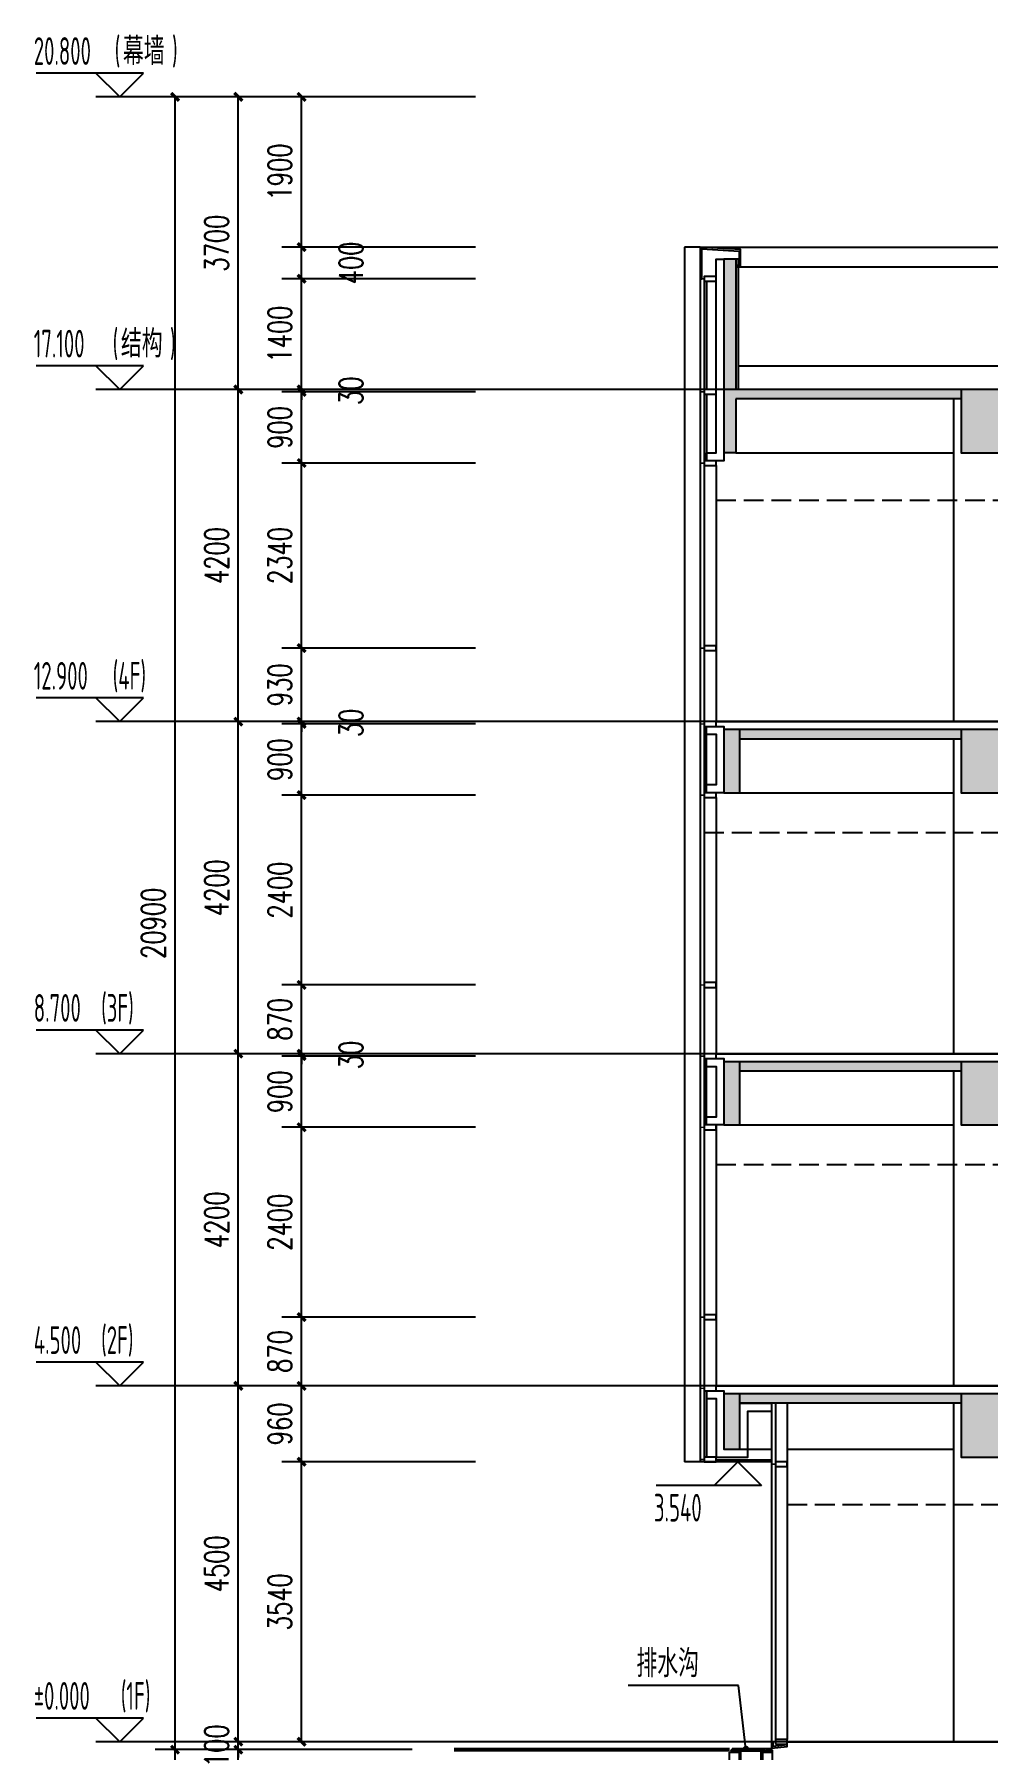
# Model space of a CAD drawing. Extents: x 1106790 to 1313746, y -134124 to 12249.
# Drawn here: x 1236527 to 1248582, y -51988 to -30297 of the extents above; entities that cross this region are included whole.
import ezdxf

# ---------------------------------------------------------------- set-up
doc = ezdxf.new("R2010")
doc.units = 0
doc.header["$LTSCALE"] = 1000
doc.header["$MEASUREMENT"] = 0
doc.linetypes.add('DASH', pattern=[0.35, 0.25, -0.1])
for name, color, linetype in [('01-标注_尺寸', 124, 'Continuous'), ('01-标注_标高', 200, 'Continuous'), ('01-标注_符号', 200, 'Continuous'), ('01-标注_轴线坐标', 132, 'Continuous'), ('02-TEXT_标注', 130, 'Continuous'), ('05-填充_天正', 26, 'Continuous'), ('A-C_窗', 140, 'Continuous'), ('A-D_龙骨', 131, 'Continuous'), ('A-O_屋面', 201, 'Continuous'), ('A-SUR_保温', 222, 'Continuous'), ('A-SUR_吊顶', 40, 'Continuous'), ('A-SUR_看线', 231, 'Continuous'), ('A-SUR_面层', 191, 'Continuous'), ('A-TECH_结构', 21, 'Continuous'), ('A-金属背板', 30, 'Continuous'), ('A_STR-砌块墙', 121, 'Continuous'), ('A_STR-砼墙', 51, 'Continuous'), ('A_STR-砼柱', 51, 'Continuous'), ('D_铝板', 181, 'Continuous'), ('PUB_HATCH', 8, 'Continuous'), ('构造物', 145, 'Continuous')]:
    doc.layers.add(name, color=color, linetype=linetype)
doc.layers.add('04-不打印_辅助线', color=165, linetype='Continuous', plot=False)
doc.styles.add('_TCH_DIM', font='ROS1', dxfattribs={"width": 0.8, "bigfont": 'JD'})
doc.styles.add('_TCH_DIM_T3', font='SIMPLEX', dxfattribs={"width": 0.705882, "bigfont": 'GBCBIG'})
doc.dimstyles.new('_TCH_ARCH&&100', dxfattribs={"dimtxt": 297.5, "dimasz": 100, "dimexe": 250, "dimexo": 300, "dimgap": 126.25, "dimtad": 1, "dimdec": 0, "dimzin": 0, "dimdsep": 46, "dimtxsty": '_TCH_DIM_T3', "dimblk": 'ARCHTICK', "dimcen": 0.09, "dimclrt": 7, "dimazin": 2, "dimtfac": 1, "dimtdec": 0, "dimtix": 1, "dimtmove": 2, "dimatfit": 3, "dimfxl": 0, "dimtolj": 1, "dimtzin": 0, "dimarcsym": 0})
pattern_1 = [(45, (4697.017, 670), (-17.96051, 17.96051), []), (45, (4714.977, 670), (-17.96051, 17.96051), [12.7, -6.35])]

# ---------------------------------------------------------------- blocks, each defined once
blk = doc.blocks.new('kyuhtr')
at = {"const_width": 20}
blk.add_lwpolyline([(50, 0), (0, 0)], dxfattribs=at)
blk.add_lwpolyline([(50, -30), (200, -30), (200, 30), (50, 30)], close=True)
blk = doc.blocks.new('dartt')
at = {"transparency": 33554641}
h = blk.add_hatch(dxfattribs=at)
h.set_pattern_fill('ANSI32', color=26)
h.set_pattern_definition([(45, (1294.211, 122.3605), (-3.367596, 3.367596), []), (45, (1296.4563, 122.3605), (-3.367596, 3.367596), [])])
edge = h.paths.add_edge_path()
edge.add_arc((0, 21), 4, 0, 90)
edge.add_line((0, 25), (0, 0))
edge.add_line((0, 0), (25, 0))
edge.add_arc((21, 0), 4, 0, 90)
edge.add_line((21, 4), (4, 4))
edge.add_line((4, 4), (4, 21))
blk.add_lwpolyline([(0, 25), (0, 0), (25, 0)])
blk.add_lwpolyline([(0, 25), (0, 25, -0.414214), (4, 21), (4, 4), (21, 4, -0.414214), (25, 0), (25, 0)], format="xyb")
blk = doc.blocks.new('$LinePat$素土夯实')
at = {"color": 0}
for p, q in [((0, -210), (210, 0)), ((120, -300), (420, 0)), ((420, 0), (608, -188)), ((495, -300), (795, 0)), ((615, 0), (705, -90)), ((210, -210), (300, -300)), ((315, -105), (502, -293)), ((705, -300), (795, -210))]:
    blk.add_line(p, q, dxfattribs=at)
blk = doc.blocks.new('drsrtg')
at = {"layer": '05-填充_天正'}
h = blk.add_hatch(dxfattribs=at)
h.set_pattern_fill('ANSI33', color=256, scale=8)
h.set_pattern_definition([(45, (4711.517, 670), (-17.96051, 17.96051), []), (45, (4729.477, 670), (-17.96051, 17.96051), [12.7, -6.35])])
h.paths.add_polyline_path([(-608, 580), (-608, 550), (-513, 550), (-513, 580)])
h = blk.add_hatch(dxfattribs=at)
h.set_pattern_fill('ANSI33', color=256, scale=8)
h.set_pattern_definition(pattern_1)
h.paths.add_polyline_path([(-448, 550), (-448, 580), (-498, 580), (-498, 550)])
h = blk.add_hatch(dxfattribs=at)
h.set_pattern_fill('ANSI33', color=256, scale=8)
h.set_pattern_definition(pattern_1)
h.paths.add_polyline_path([(-383, 550), (-383, 580), (-433, 580), (-433, 550)])
h = blk.add_hatch(dxfattribs=at)
h.set_pattern_fill('ANSI33', color=256, scale=8)
h.set_pattern_definition(pattern_1)
h.paths.add_polyline_path([(-318, 550), (-318, 580), (-368, 580), (-368, 550)])
h = blk.add_hatch(dxfattribs=at)
h.set_pattern_fill('ANSI33', color=256, scale=8)
h.set_pattern_definition(pattern_1)
h.paths.add_polyline_path([(-253, 550), (-253, 580), (-303, 580), (-303, 550)])
h = blk.add_hatch(dxfattribs=at)
h.set_pattern_fill('ANSI33', color=256, scale=8)
h.set_pattern_definition([(45, (4721.517, 670), (-17.96051, 17.96051), []), (45, (4739.477, 670), (-17.96051, 17.96051), [12.7, -6.35])])
h.paths.add_polyline_path([(-108, 550), (-108, 580), (-238, 580), (-238, 550)])
at = {"layer": '01-标注_符号'}
for p, q in [((-527, 1382), (-1923, 1382)), ((-433, 580), (-527, 1382))]:
    blk.add_line(p, q, dxfattribs=at)
at = {"layer": '01-标注_符号', "const_width": 40}
blk.add_lwpolyline([(-431, 560, 1), (-435, 600, 1)], format="xyb", close=True, dxfattribs=at)
at = {"layer": '05-填充_天正'}
blk.add_lwpolyline([(-500, 550), (-500, 240), (-240, 240), (-240, 550)], dxfattribs=at)
at = {"layer": 'A-SUR_面层'}
for p, q in [((-108, 580), (-608, 580)), ((-608, 550), (-608, 580)), ((-108, 550), (-608, 550)), ((-513, 550), (-513, 580)), ((-498, 550), (-498, 580)), ((-448, 550), (-448, 580)), ((-433, 550), (-433, 580)), ((-383, 550), (-383, 580)), ((-368, 550), (-368, 580)), ((-318, 550), (-318, 580)), ((-303, 550), (-303, 580)), ((-253, 550), (-253, 580)), ((-238, 550), (-238, 580)), ((-108, 550), (-108, 580))]:
    blk.add_line(p, q, dxfattribs=at)
at = {"layer": 'A_STR-砌块墙'}
for points in [[(-640, 540), (-520, 540), (-520, 120), (-220, 120), (-220, 540), (-100, 540), (-100, 0), (-640, 0), (-640, 540)], [(-100, 0), (-740, 0), (-740, -100), (0, -100), (0, 0), (-520, 0)]]:
    blk.add_lwpolyline(points, dxfattribs=at)
at = {"layer": 'A-SUR_看线', "xscale": -0.1861635220123852, "yscale": 0.1666666666666667, "zscale": 0.1666666666666667}
for p in [(-592, -100), (-444, -100), (-296, -100), (-148, -100), (0, -100)]:
    blk.add_blockref('$LinePat$素土夯实', p, dxfattribs=at)
at = {"layer": '构造物', "linetype": 'DASH', "ltscale": 0.2}
blk.add_blockref('dartt', (-620, 540), dxfattribs=at)
at = {"layer": '构造物', "linetype": 'DASH', "ltscale": 0.2, "xscale": -1}
blk.add_blockref('dartt', (-100, 540), dxfattribs=at)
at = {"layer": '02-TEXT_标注', "style": '_TCH_DIM', "width": 0.8}
blk.add_text('排水沟', height=347.3, dxfattribs=at).set_placement((-1818, 1487))
blk = doc.blocks.new('_ArchTick')
at = {"color": 0, "linetype": 'ByBlock', "const_width": 0.4}
blk.add_lwpolyline([(-0.5, -0.5), (0.5, 0.5)], dxfattribs=at)
blk = doc.blocks.new('*D229')
at = {"layer": '01-标注_轴线坐标', "color": 0, "lineweight": -2, "transparency": 16777216}
for p, q in [((1241307, -51988), (1238057, -51988)), ((1238307, -58138), (1238307, -51988)), ((1241307, -58138), (1238057, -58138))]:
    blk.add_line(p, q, dxfattribs=at)
at = {"layer": 'Defpoints', "color": 0, "transparency": 16777216}
for p in [(1238307, -51988), (1241607, -51988), (1241607, -58138)]:
    blk.add_point(p, dxfattribs=at)
at = {"layer": '01-标注_轴线坐标', "color": 0, "lineweight": -2, "transparency": 16777216, "xscale": 100, "yscale": 100, "zscale": 100}
for p, rotation in [((1238307, -51988), 90), ((1238307, -58138), 270)]:
    blk.add_blockref('_ArchTick', p, dxfattribs=dict(at, rotation=rotation))
at = {"layer": '01-标注_轴线坐标', "color": 7, "transparency": 16777216, "insert": (1238032, -55063), "char_height": 297.5, "attachment_point": 5, "rotation": 90, "style": '_TCH_DIM_T3'}
blk.add_mtext('\\A1;6150', dxfattribs=at)
blk = doc.blocks.new('*D230')
at = {"layer": '01-标注_轴线坐标', "color": 0, "lineweight": -2, "transparency": 16777216}
for p, q in [((1241307, -31088), (1238057, -31088)), ((1238307, -51988), (1238307, -31088)), ((1241307, -51988), (1238057, -51988))]:
    blk.add_line(p, q, dxfattribs=at)
at = {"layer": 'Defpoints', "color": 0, "transparency": 16777216}
for p in [(1238307, -31088), (1241607, -31088), (1241607, -51988)]:
    blk.add_point(p, dxfattribs=at)
at = {"layer": '01-标注_轴线坐标', "color": 0, "lineweight": -2, "transparency": 16777216, "xscale": 100, "yscale": 100, "zscale": 100}
for p, rotation in [((1238307, -31088), 90), ((1238307, -51988), 270)]:
    blk.add_blockref('_ArchTick', p, dxfattribs=dict(at, rotation=rotation))
at = {"layer": '01-标注_轴线坐标', "color": 7, "transparency": 16777216, "insert": (1238032, -41538), "char_height": 297.5, "attachment_point": 5, "rotation": 90, "style": '_TCH_DIM_T3'}
blk.add_mtext('\\A1;20900', dxfattribs=at)
blk = doc.blocks.new('*D232')
at = {"layer": '01-标注_轴线坐标', "color": 0, "lineweight": -2, "transparency": 16777216}
for p, q in [((1241307, -51988), (1238857, -51988)), ((1239107, -53738), (1239107, -51988)), ((1241307, -53738), (1238857, -53738))]:
    blk.add_line(p, q, dxfattribs=at)
at = {"layer": 'Defpoints', "color": 0, "transparency": 16777216}
for p in [(1239107, -51988), (1241607, -51988), (1241607, -53738)]:
    blk.add_point(p, dxfattribs=at)
at = {"layer": '01-标注_轴线坐标', "color": 0, "lineweight": -2, "transparency": 16777216, "xscale": 100, "yscale": 100, "zscale": 100}
for p, rotation in [((1239107, -51988), 90), ((1239107, -53738), 270)]:
    blk.add_blockref('_ArchTick', p, dxfattribs=dict(at, rotation=rotation))
at = {"layer": '01-标注_轴线坐标', "color": 7, "transparency": 16777216, "insert": (1238832, -53223), "char_height": 297.5, "attachment_point": 5, "rotation": 90, "style": '_TCH_DIM_T3'}
blk.add_mtext('\\A1;1750', dxfattribs=at)
blk = doc.blocks.new('*D233')
at = {"layer": '01-标注_轴线坐标', "color": 0, "lineweight": -2, "transparency": 16777216}
for p, q in [((1239107, -51888), (1239107, -51788)), ((1241307, -51888), (1238857, -51888)), ((1241307, -51988), (1238857, -51988)), ((1239107, -51988), (1239107, -51888)), ((1239107, -51988), (1239107, -52088))]:
    blk.add_line(p, q, dxfattribs=at)
at = {"layer": 'Defpoints', "color": 0, "transparency": 16777216}
for p in [(1239107, -51888), (1241607, -51888), (1241607, -51988)]:
    blk.add_point(p, dxfattribs=at)
at = {"layer": '01-标注_轴线坐标', "color": 0, "lineweight": -2, "transparency": 16777216, "xscale": 100, "yscale": 100, "zscale": 100}
for p, rotation in [((1239107, -51888), 270), ((1239107, -51988), 90)]:
    blk.add_blockref('_ArchTick', p, dxfattribs=dict(at, rotation=rotation))
at = {"layer": '01-标注_轴线坐标', "color": 7, "transparency": 16777216, "insert": (1238832, -51938), "char_height": 297.5, "attachment_point": 5, "rotation": 90, "style": '_TCH_DIM_T3'}
blk.add_mtext('\\A1;100', dxfattribs=at)
blk = doc.blocks.new('*D234')
at = {"layer": '01-标注_轴线坐标', "color": 0, "lineweight": -2, "transparency": 16777216}
for p, q in [((1241307, -47388), (1238857, -47388)), ((1239107, -51888), (1239107, -47388)), ((1241307, -51888), (1238857, -51888))]:
    blk.add_line(p, q, dxfattribs=at)
at = {"layer": 'Defpoints', "color": 0, "transparency": 16777216}
for p in [(1239107, -47388), (1241607, -47388), (1241607, -51888)]:
    blk.add_point(p, dxfattribs=at)
at = {"layer": '01-标注_轴线坐标', "color": 0, "lineweight": -2, "transparency": 16777216, "xscale": 100, "yscale": 100, "zscale": 100}
for p, rotation in [((1239107, -47388), 90), ((1239107, -51888), 270)]:
    blk.add_blockref('_ArchTick', p, dxfattribs=dict(at, rotation=rotation))
at = {"layer": '01-标注_轴线坐标', "color": 7, "transparency": 16777216, "insert": (1238832, -49638), "char_height": 297.5, "attachment_point": 5, "rotation": 90, "style": '_TCH_DIM_T3'}
blk.add_mtext('\\A1;4500', dxfattribs=at)
blk = doc.blocks.new('*D235')
at = {"layer": '01-标注_轴线坐标', "color": 0, "lineweight": -2, "transparency": 16777216}
for p, q in [((1241307, -43188), (1238857, -43188)), ((1239107, -47388), (1239107, -43188)), ((1241307, -47388), (1238857, -47388))]:
    blk.add_line(p, q, dxfattribs=at)
at = {"layer": 'Defpoints', "color": 0, "transparency": 16777216}
for p in [(1239107, -43188), (1241607, -43188), (1241607, -47388)]:
    blk.add_point(p, dxfattribs=at)
at = {"layer": '01-标注_轴线坐标', "color": 0, "lineweight": -2, "transparency": 16777216, "xscale": 100, "yscale": 100, "zscale": 100}
for p, rotation in [((1239107, -43188), 90), ((1239107, -47388), 270)]:
    blk.add_blockref('_ArchTick', p, dxfattribs=dict(at, rotation=rotation))
at = {"layer": '01-标注_轴线坐标', "color": 7, "transparency": 16777216, "insert": (1238832, -45288), "char_height": 297.5, "attachment_point": 5, "rotation": 90, "style": '_TCH_DIM_T3'}
blk.add_mtext('\\A1;4200', dxfattribs=at)
blk = doc.blocks.new('*D236')
at = {"layer": '01-标注_轴线坐标', "color": 0, "lineweight": -2, "transparency": 16777216}
for p, q in [((1241307, -38988), (1238857, -38988)), ((1239107, -43188), (1239107, -38988)), ((1241307, -43188), (1238857, -43188))]:
    blk.add_line(p, q, dxfattribs=at)
at = {"layer": 'Defpoints', "color": 0, "transparency": 16777216}
for p in [(1239107, -38988), (1241607, -38988), (1241607, -43188)]:
    blk.add_point(p, dxfattribs=at)
at = {"layer": '01-标注_轴线坐标', "color": 0, "lineweight": -2, "transparency": 16777216, "xscale": 100, "yscale": 100, "zscale": 100}
for p, rotation in [((1239107, -38988), 90), ((1239107, -43188), 270)]:
    blk.add_blockref('_ArchTick', p, dxfattribs=dict(at, rotation=rotation))
at = {"layer": '01-标注_轴线坐标', "color": 7, "transparency": 16777216, "insert": (1238832, -41088), "char_height": 297.5, "attachment_point": 5, "rotation": 90, "style": '_TCH_DIM_T3'}
blk.add_mtext('\\A1;4200', dxfattribs=at)
blk = doc.blocks.new('*D237')
at = {"layer": '01-标注_轴线坐标', "color": 0, "lineweight": -2, "transparency": 16777216}
for p, q in [((1241307, -34788), (1238857, -34788)), ((1239107, -38988), (1239107, -34788)), ((1241307, -38988), (1238857, -38988))]:
    blk.add_line(p, q, dxfattribs=at)
at = {"layer": 'Defpoints', "color": 0, "transparency": 16777216}
for p in [(1239107, -34788), (1241607, -34788), (1241607, -38988)]:
    blk.add_point(p, dxfattribs=at)
at = {"layer": '01-标注_轴线坐标', "color": 0, "lineweight": -2, "transparency": 16777216, "xscale": 100, "yscale": 100, "zscale": 100}
for p, rotation in [((1239107, -34788), 90), ((1239107, -38988), 270)]:
    blk.add_blockref('_ArchTick', p, dxfattribs=dict(at, rotation=rotation))
at = {"layer": '01-标注_轴线坐标', "color": 7, "transparency": 16777216, "insert": (1238832, -36888), "char_height": 297.5, "attachment_point": 5, "rotation": 90, "style": '_TCH_DIM_T3'}
blk.add_mtext('\\A1;4200', dxfattribs=at)
blk = doc.blocks.new('*D238')
at = {"layer": '01-标注_轴线坐标', "color": 0, "lineweight": -2, "transparency": 16777216}
for p, q in [((1241307, -31088), (1238857, -31088)), ((1239107, -34788), (1239107, -31088)), ((1241307, -34788), (1238857, -34788))]:
    blk.add_line(p, q, dxfattribs=at)
at = {"layer": 'Defpoints', "color": 0, "transparency": 16777216}
for p in [(1239107, -31088), (1241607, -31088), (1241607, -34788)]:
    blk.add_point(p, dxfattribs=at)
at = {"layer": '01-标注_轴线坐标', "color": 0, "lineweight": -2, "transparency": 16777216, "xscale": 100, "yscale": 100, "zscale": 100}
for p, rotation in [((1239107, -31088), 90), ((1239107, -34788), 270)]:
    blk.add_blockref('_ArchTick', p, dxfattribs=dict(at, rotation=rotation))
at = {"layer": '01-标注_轴线坐标', "color": 7, "transparency": 16777216, "insert": (1238832, -32938), "char_height": 297.5, "attachment_point": 5, "rotation": 90, "style": '_TCH_DIM_T3'}
blk.add_mtext('\\A1;3700', dxfattribs=at)
blk = doc.blocks.new('*D272')
at = {"layer": '01-标注_尺寸', "color": 0, "lineweight": -2, "transparency": 16777216}
for p, q in [((1242107, -48348), (1239657, -48348)), ((1239907, -51888), (1239907, -48348)), ((1242107, -51888), (1239657, -51888))]:
    blk.add_line(p, q, dxfattribs=at)
at = {"layer": 'Defpoints', "color": 0, "transparency": 16777216}
for p in [(1239907, -48348), (1242407, -48348), (1242407, -51888)]:
    blk.add_point(p, dxfattribs=at)
at = {"layer": '01-标注_尺寸', "color": 0, "lineweight": -2, "transparency": 16777216, "xscale": 100, "yscale": 100, "zscale": 100}
for p, rotation in [((1239907, -48348), 90), ((1239907, -51888), 270)]:
    blk.add_blockref('_ArchTick', p, dxfattribs=dict(at, rotation=rotation))
at = {"layer": '01-标注_尺寸', "color": 7, "transparency": 16777216, "insert": (1239632, -50118), "char_height": 297.5, "attachment_point": 5, "rotation": 90, "style": '_TCH_DIM_T3'}
blk.add_mtext('\\A1;3540', dxfattribs=at)
blk = doc.blocks.new('*D273')
at = {"layer": '01-标注_尺寸', "color": 0, "lineweight": -2, "transparency": 16777216}
for p, q in [((1242107, -47388), (1239657, -47388)), ((1239907, -48348), (1239907, -47388)), ((1242107, -48348), (1239657, -48348))]:
    blk.add_line(p, q, dxfattribs=at)
at = {"layer": 'Defpoints', "color": 0, "transparency": 16777216}
for p in [(1239907, -47388), (1242407, -47388), (1242407, -48348)]:
    blk.add_point(p, dxfattribs=at)
at = {"layer": '01-标注_尺寸', "color": 0, "lineweight": -2, "transparency": 16777216, "xscale": 100, "yscale": 100, "zscale": 100}
for p, rotation in [((1239907, -47388), 90), ((1239907, -48348), 270)]:
    blk.add_blockref('_ArchTick', p, dxfattribs=dict(at, rotation=rotation))
at = {"layer": '01-标注_尺寸', "color": 7, "transparency": 16777216, "insert": (1239632, -47868), "char_height": 297.5, "attachment_point": 5, "rotation": 90, "style": '_TCH_DIM_T3'}
blk.add_mtext('\\A1;960', dxfattribs=at)
blk = doc.blocks.new('*D274')
at = {"layer": '01-标注_尺寸', "color": 0, "lineweight": -2, "transparency": 16777216}
for p, q in [((1242107, -46518), (1239657, -46518)), ((1239907, -47388), (1239907, -46518)), ((1242107, -47388), (1239657, -47388))]:
    blk.add_line(p, q, dxfattribs=at)
at = {"layer": 'Defpoints', "color": 0, "transparency": 16777216}
for p in [(1239907, -46518), (1242407, -46518), (1242407, -47388)]:
    blk.add_point(p, dxfattribs=at)
at = {"layer": '01-标注_尺寸', "color": 0, "lineweight": -2, "transparency": 16777216, "xscale": 100, "yscale": 100, "zscale": 100}
for p, rotation in [((1239907, -46518), 90), ((1239907, -47388), 270)]:
    blk.add_blockref('_ArchTick', p, dxfattribs=dict(at, rotation=rotation))
at = {"layer": '01-标注_尺寸', "color": 7, "transparency": 16777216, "insert": (1239632, -46953), "char_height": 297.5, "attachment_point": 5, "rotation": 90, "style": '_TCH_DIM_T3'}
blk.add_mtext('\\A1;870', dxfattribs=at)
blk = doc.blocks.new('*D275')
at = {"layer": '01-标注_尺寸', "color": 0, "lineweight": -2, "transparency": 16777216}
for p, q in [((1242107, -44118), (1239657, -44118)), ((1239907, -46518), (1239907, -44118)), ((1242107, -46518), (1239657, -46518))]:
    blk.add_line(p, q, dxfattribs=at)
at = {"layer": 'Defpoints', "color": 0, "transparency": 16777216}
for p in [(1239907, -44118), (1242407, -44118), (1242407, -46518)]:
    blk.add_point(p, dxfattribs=at)
at = {"layer": '01-标注_尺寸', "color": 0, "lineweight": -2, "transparency": 16777216, "xscale": 100, "yscale": 100, "zscale": 100}
for p, rotation in [((1239907, -44118), 90), ((1239907, -46518), 270)]:
    blk.add_blockref('_ArchTick', p, dxfattribs=dict(at, rotation=rotation))
at = {"layer": '01-标注_尺寸', "color": 7, "transparency": 16777216, "insert": (1239632, -45318), "char_height": 297.5, "attachment_point": 5, "rotation": 90, "style": '_TCH_DIM_T3'}
blk.add_mtext('\\A1;2400', dxfattribs=at)
blk = doc.blocks.new('*D276')
at = {"layer": '01-标注_尺寸', "color": 0, "lineweight": -2, "transparency": 16777216}
for p, q in [((1242107, -43218), (1239657, -43218)), ((1239907, -44118), (1239907, -43218)), ((1242107, -44118), (1239657, -44118))]:
    blk.add_line(p, q, dxfattribs=at)
at = {"layer": 'Defpoints', "color": 0, "transparency": 16777216}
for p in [(1239907, -43218), (1242407, -43218), (1242407, -44118)]:
    blk.add_point(p, dxfattribs=at)
at = {"layer": '01-标注_尺寸', "color": 0, "lineweight": -2, "transparency": 16777216, "xscale": 100, "yscale": 100, "zscale": 100}
for p, rotation in [((1239907, -43218), 90), ((1239907, -44118), 270)]:
    blk.add_blockref('_ArchTick', p, dxfattribs=dict(at, rotation=rotation))
at = {"layer": '01-标注_尺寸', "color": 7, "transparency": 16777216, "insert": (1239632, -43668), "char_height": 297.5, "attachment_point": 5, "rotation": 90, "style": '_TCH_DIM_T3'}
blk.add_mtext('\\A1;900', dxfattribs=at)
blk = doc.blocks.new('*D277')
at = {"layer": '01-标注_尺寸', "color": 0, "lineweight": -2, "transparency": 16777216}
for p, q in [((1239907, -43188), (1239907, -43088)), ((1242107, -43188), (1239657, -43188)), ((1242107, -43218), (1239657, -43218)), ((1239907, -43218), (1239907, -43188)), ((1239907, -43218), (1239907, -43318))]:
    blk.add_line(p, q, dxfattribs=at)
at = {"layer": 'Defpoints', "color": 0, "transparency": 16777216}
for p in [(1239907, -43188), (1242407, -43188), (1242407, -43218)]:
    blk.add_point(p, dxfattribs=at)
at = {"layer": '01-标注_尺寸', "color": 0, "lineweight": -2, "transparency": 16777216, "xscale": 100, "yscale": 100, "zscale": 100}
for p, rotation in [((1239907, -43188), 270), ((1239907, -43218), 90)]:
    blk.add_blockref('_ArchTick', p, dxfattribs=dict(at, rotation=rotation))
at = {"layer": '01-标注_尺寸', "color": 7, "transparency": 16777216, "insert": (1240532, -43203), "char_height": 297.5, "attachment_point": 5, "rotation": 90, "style": '_TCH_DIM_T3'}
blk.add_mtext('\\A1;30', dxfattribs=at)
blk = doc.blocks.new('*D278')
at = {"layer": '01-标注_尺寸', "color": 0, "lineweight": -2, "transparency": 16777216}
for p, q in [((1242107, -42318), (1239657, -42318)), ((1239907, -43188), (1239907, -42318)), ((1242107, -43188), (1239657, -43188))]:
    blk.add_line(p, q, dxfattribs=at)
at = {"layer": 'Defpoints', "color": 0, "transparency": 16777216}
for p in [(1239907, -42318), (1242407, -42318), (1242407, -43188)]:
    blk.add_point(p, dxfattribs=at)
at = {"layer": '01-标注_尺寸', "color": 0, "lineweight": -2, "transparency": 16777216, "xscale": 100, "yscale": 100, "zscale": 100}
for p, rotation in [((1239907, -42318), 90), ((1239907, -43188), 270)]:
    blk.add_blockref('_ArchTick', p, dxfattribs=dict(at, rotation=rotation))
at = {"layer": '01-标注_尺寸', "color": 7, "transparency": 16777216, "insert": (1239632, -42753), "char_height": 297.5, "attachment_point": 5, "rotation": 90, "style": '_TCH_DIM_T3'}
blk.add_mtext('\\A1;870', dxfattribs=at)
blk = doc.blocks.new('*D279')
at = {"layer": '01-标注_尺寸', "color": 0, "lineweight": -2, "transparency": 16777216}
for p, q in [((1242107, -39918), (1239657, -39918)), ((1239907, -42318), (1239907, -39918)), ((1242107, -42318), (1239657, -42318))]:
    blk.add_line(p, q, dxfattribs=at)
at = {"layer": 'Defpoints', "color": 0, "transparency": 16777216}
for p in [(1239907, -39918), (1242407, -39918), (1242407, -42318)]:
    blk.add_point(p, dxfattribs=at)
at = {"layer": '01-标注_尺寸', "color": 0, "lineweight": -2, "transparency": 16777216, "xscale": 100, "yscale": 100, "zscale": 100}
for p, rotation in [((1239907, -39918), 90), ((1239907, -42318), 270)]:
    blk.add_blockref('_ArchTick', p, dxfattribs=dict(at, rotation=rotation))
at = {"layer": '01-标注_尺寸', "color": 7, "transparency": 16777216, "insert": (1239632, -41118), "char_height": 297.5, "attachment_point": 5, "rotation": 90, "style": '_TCH_DIM_T3'}
blk.add_mtext('\\A1;2400', dxfattribs=at)
blk = doc.blocks.new('*D280')
at = {"layer": '01-标注_尺寸', "color": 0, "lineweight": -2, "transparency": 16777216}
for p, q in [((1242107, -39018), (1239657, -39018)), ((1239907, -39918), (1239907, -39018)), ((1242107, -39918), (1239657, -39918))]:
    blk.add_line(p, q, dxfattribs=at)
at = {"layer": 'Defpoints', "color": 0, "transparency": 16777216}
for p in [(1239907, -39018), (1242407, -39018), (1242407, -39918)]:
    blk.add_point(p, dxfattribs=at)
at = {"layer": '01-标注_尺寸', "color": 0, "lineweight": -2, "transparency": 16777216, "xscale": 100, "yscale": 100, "zscale": 100}
for p, rotation in [((1239907, -39018), 90), ((1239907, -39918), 270)]:
    blk.add_blockref('_ArchTick', p, dxfattribs=dict(at, rotation=rotation))
at = {"layer": '01-标注_尺寸', "color": 7, "transparency": 16777216, "insert": (1239632, -39468), "char_height": 297.5, "attachment_point": 5, "rotation": 90, "style": '_TCH_DIM_T3'}
blk.add_mtext('\\A1;900', dxfattribs=at)
blk = doc.blocks.new('*D281')
at = {"layer": '01-标注_尺寸', "color": 0, "lineweight": -2, "transparency": 16777216}
for p, q in [((1242107, -38988), (1239657, -38988)), ((1242107, -39018), (1239657, -39018)), ((1239907, -38988), (1239907, -38888)), ((1239907, -39018), (1239907, -38988)), ((1239907, -39018), (1239907, -39118))]:
    blk.add_line(p, q, dxfattribs=at)
at = {"layer": 'Defpoints', "color": 0, "transparency": 16777216}
for p in [(1239907, -38988), (1242407, -38988), (1242407, -39018)]:
    blk.add_point(p, dxfattribs=at)
at = {"layer": '01-标注_尺寸', "color": 0, "lineweight": -2, "transparency": 16777216, "xscale": 100, "yscale": 100, "zscale": 100}
for p, rotation in [((1239907, -38988), 270), ((1239907, -39018), 90)]:
    blk.add_blockref('_ArchTick', p, dxfattribs=dict(at, rotation=rotation))
at = {"layer": '01-标注_尺寸', "color": 7, "transparency": 16777216, "insert": (1240532, -39003), "char_height": 297.5, "attachment_point": 5, "rotation": 90, "style": '_TCH_DIM_T3'}
blk.add_mtext('\\A1;30', dxfattribs=at)
blk = doc.blocks.new('*D282')
at = {"layer": '01-标注_尺寸', "color": 0, "lineweight": -2, "transparency": 16777216}
for p, q in [((1242107, -38058), (1239657, -38058)), ((1239907, -38988), (1239907, -38058)), ((1242107, -38988), (1239657, -38988))]:
    blk.add_line(p, q, dxfattribs=at)
at = {"layer": 'Defpoints', "color": 0, "transparency": 16777216}
for p in [(1239907, -38058), (1242407, -38058), (1242407, -38988)]:
    blk.add_point(p, dxfattribs=at)
at = {"layer": '01-标注_尺寸', "color": 0, "lineweight": -2, "transparency": 16777216, "xscale": 100, "yscale": 100, "zscale": 100}
for p, rotation in [((1239907, -38058), 90), ((1239907, -38988), 270)]:
    blk.add_blockref('_ArchTick', p, dxfattribs=dict(at, rotation=rotation))
at = {"layer": '01-标注_尺寸', "color": 7, "transparency": 16777216, "insert": (1239632, -38523), "char_height": 297.5, "attachment_point": 5, "rotation": 90, "style": '_TCH_DIM_T3'}
blk.add_mtext('\\A1;930', dxfattribs=at)
blk = doc.blocks.new('*D283')
at = {"layer": '01-标注_尺寸', "color": 0, "lineweight": -2, "transparency": 16777216}
for p, q in [((1242107, -35718), (1239657, -35718)), ((1239907, -38058), (1239907, -35718)), ((1242107, -38058), (1239657, -38058))]:
    blk.add_line(p, q, dxfattribs=at)
at = {"layer": 'Defpoints', "color": 0, "transparency": 16777216}
for p in [(1239907, -35718), (1242407, -35718), (1242407, -38058)]:
    blk.add_point(p, dxfattribs=at)
at = {"layer": '01-标注_尺寸', "color": 0, "lineweight": -2, "transparency": 16777216, "xscale": 100, "yscale": 100, "zscale": 100}
for p, rotation in [((1239907, -35718), 90), ((1239907, -38058), 270)]:
    blk.add_blockref('_ArchTick', p, dxfattribs=dict(at, rotation=rotation))
at = {"layer": '01-标注_尺寸', "color": 7, "transparency": 16777216, "insert": (1239632, -36888), "char_height": 297.5, "attachment_point": 5, "rotation": 90, "style": '_TCH_DIM_T3'}
blk.add_mtext('\\A1;2340', dxfattribs=at)
blk = doc.blocks.new('*D284')
at = {"layer": '01-标注_尺寸', "color": 0, "lineweight": -2, "transparency": 16777216}
for p, q in [((1242107, -34818), (1239657, -34818)), ((1239907, -35718), (1239907, -34818)), ((1242107, -35718), (1239657, -35718))]:
    blk.add_line(p, q, dxfattribs=at)
at = {"layer": 'Defpoints', "color": 0, "transparency": 16777216}
for p in [(1239907, -34818), (1242407, -34818), (1242407, -35718)]:
    blk.add_point(p, dxfattribs=at)
at = {"layer": '01-标注_尺寸', "color": 0, "lineweight": -2, "transparency": 16777216, "xscale": 100, "yscale": 100, "zscale": 100}
for p, rotation in [((1239907, -34818), 90), ((1239907, -35718), 270)]:
    blk.add_blockref('_ArchTick', p, dxfattribs=dict(at, rotation=rotation))
at = {"layer": '01-标注_尺寸', "color": 7, "transparency": 16777216, "insert": (1239632, -35268), "char_height": 297.5, "attachment_point": 5, "rotation": 90, "style": '_TCH_DIM_T3'}
blk.add_mtext('\\A1;900', dxfattribs=at)
blk = doc.blocks.new('*D285')
at = {"layer": '01-标注_尺寸', "color": 0, "lineweight": -2, "transparency": 16777216}
for p, q in [((1239907, -34788), (1239907, -34688)), ((1242107, -34788), (1239657, -34788)), ((1242107, -34818), (1239657, -34818)), ((1239907, -34818), (1239907, -34788)), ((1239907, -34818), (1239907, -34918))]:
    blk.add_line(p, q, dxfattribs=at)
at = {"layer": 'Defpoints', "color": 0, "transparency": 16777216}
for p in [(1239907, -34788), (1242407, -34788), (1242407, -34818)]:
    blk.add_point(p, dxfattribs=at)
at = {"layer": '01-标注_尺寸', "color": 0, "lineweight": -2, "transparency": 16777216, "xscale": 100, "yscale": 100, "zscale": 100}
for p, rotation in [((1239907, -34788), 270), ((1239907, -34818), 90)]:
    blk.add_blockref('_ArchTick', p, dxfattribs=dict(at, rotation=rotation))
at = {"layer": '01-标注_尺寸', "color": 7, "transparency": 16777216, "insert": (1240532, -34803), "char_height": 297.5, "attachment_point": 5, "rotation": 90, "style": '_TCH_DIM_T3'}
blk.add_mtext('\\A1;30', dxfattribs=at)
blk = doc.blocks.new('*D286')
at = {"layer": '01-标注_尺寸', "color": 0, "lineweight": -2, "transparency": 16777216}
for p, q in [((1242107, -33388), (1239657, -33388)), ((1239907, -34788), (1239907, -33388)), ((1242107, -34788), (1239657, -34788))]:
    blk.add_line(p, q, dxfattribs=at)
at = {"layer": 'Defpoints', "color": 0, "transparency": 16777216}
for p in [(1239907, -33388), (1242407, -33388), (1242407, -34788)]:
    blk.add_point(p, dxfattribs=at)
at = {"layer": '01-标注_尺寸', "color": 0, "lineweight": -2, "transparency": 16777216, "xscale": 100, "yscale": 100, "zscale": 100}
for p, rotation in [((1239907, -33388), 90), ((1239907, -34788), 270)]:
    blk.add_blockref('_ArchTick', p, dxfattribs=dict(at, rotation=rotation))
at = {"layer": '01-标注_尺寸', "color": 7, "transparency": 16777216, "insert": (1239632, -34088), "char_height": 297.5, "attachment_point": 5, "rotation": 90, "style": '_TCH_DIM_T3'}
blk.add_mtext('\\A1;1400', dxfattribs=at)
blk = doc.blocks.new('*D287')
at = {"layer": '01-标注_尺寸', "color": 0, "lineweight": -2, "transparency": 16777216}
for p, q in [((1242107, -32988), (1239657, -32988)), ((1239907, -33388), (1239907, -32988)), ((1242107, -33388), (1239657, -33388))]:
    blk.add_line(p, q, dxfattribs=at)
at = {"layer": 'Defpoints', "color": 0, "transparency": 16777216}
for p in [(1239907, -32988), (1242407, -32988), (1242407, -33388)]:
    blk.add_point(p, dxfattribs=at)
at = {"layer": '01-标注_尺寸', "color": 0, "lineweight": -2, "transparency": 16777216, "xscale": 100, "yscale": 100, "zscale": 100}
for p, rotation in [((1239907, -32988), 90), ((1239907, -33388), 270)]:
    blk.add_blockref('_ArchTick', p, dxfattribs=dict(at, rotation=rotation))
at = {"layer": '01-标注_尺寸', "color": 7, "transparency": 16777216, "insert": (1240532, -33188), "char_height": 297.5, "attachment_point": 5, "rotation": 90, "style": '_TCH_DIM_T3'}
blk.add_mtext('\\A1;400', dxfattribs=at)
blk = doc.blocks.new('*D288')
at = {"layer": '01-标注_尺寸', "color": 0, "lineweight": -2, "transparency": 16777216}
for p, q in [((1242107, -31088), (1239657, -31088)), ((1239907, -32988), (1239907, -31088)), ((1242107, -32988), (1239657, -32988))]:
    blk.add_line(p, q, dxfattribs=at)
at = {"layer": 'Defpoints', "color": 0, "transparency": 16777216}
for p in [(1239907, -31088), (1242407, -31088), (1242407, -32988)]:
    blk.add_point(p, dxfattribs=at)
at = {"layer": '01-标注_尺寸', "color": 0, "lineweight": -2, "transparency": 16777216, "xscale": 100, "yscale": 100, "zscale": 100}
for p, rotation in [((1239907, -31088), 90), ((1239907, -32988), 270)]:
    blk.add_blockref('_ArchTick', p, dxfattribs=dict(at, rotation=rotation))
at = {"layer": '01-标注_尺寸', "color": 7, "transparency": 16777216, "insert": (1239632, -32038), "char_height": 297.5, "attachment_point": 5, "rotation": 90, "style": '_TCH_DIM_T3'}
blk.add_mtext('\\A1;1900', dxfattribs=at)
blk = doc.blocks.new('_FZH')
blk.add_lwpolyline([(-0.5, -0.5), (0.5, -0.5), (0.5, 0.5), (-0.5, 0.5)], close=True)
at = {"layer": 'PUB_HATCH'}
blk.add_solid([(-0.5, -0.5), (0.5, -0.5), (-0.5, 0.5), (0.5, 0.5)], dxfattribs=at)

msp = doc.modelspace()

# ---------------------------------------------------------------- hatches: boundary and pattern name
at = {"layer": '05-填充_天正'}
for points in [[(1245248.2, -33138.5), (1245248.2, -34788.5), (1245348.2, -34828.5), (1245398.2, -34788.5), (1245398.2, -33138.5)], [(1245348.2, -34828.5), (1245248.2, -34788.5), (1245248.2, -35588.5), (1245398.2, -35588.5), (1245398.2, -34908.5)], [(1248248.2, -34908.5), (1248248.2, -34788.5), (1245398.2, -34788.5), (1245348.2, -34828.5), (1245398.2, -34908.5)], [(1245448.2, -39088.5), (1245448.2, -39208.5), (1248248.2, -39208.5), (1248248.2, -39088.5)], [(1245448.2, -43288.5), (1245448.2, -43408.5), (1248248.2, -43408.5), (1248248.2, -43288.5)], [(1245448.2, -47488.5), (1245448.2, -47608.5), (1248248.2, -47608.5), (1248248.2, -47488.5)]]:
    msp.add_hatch(color=256, dxfattribs=at).paths.add_polyline_path(points)

# ---------------------------------------------------------------- linework, layer by layer
at = {"layer": '01-标注_标高'}
for p, q in [((1237907.1, -30788.5), (1236550.6, -30788.5)), ((1237607.1, -31088.5), (1237307.1, -30788.5)), ((1237607.1, -31088.5), (1237907.1, -30788.5)), ((1238307.1, -31088.5), (1237307.1, -31088.5)), ((1237907.1, -34488.5), (1236550.6, -34488.5)), ((1237607.1, -34788.5), (1237307.1, -34488.5)), ((1237607.1, -34788.5), (1237907.1, -34488.5)), ((1238307.1, -34788.5), (1237307.1, -34788.5)), ((1237907.1, -38688.5), (1236550.6, -38688.5)), ((1237607.1, -38988.5), (1237307.1, -38688.5)), ((1237607.1, -38988.5), (1237907.1, -38688.5)), ((1238307.1, -38988.5), (1237307.1, -38988.5)), ((1237907.1, -42888.5), (1236550.6, -42888.5)), ((1237607.1, -43188.5), (1237307.1, -42888.5)), ((1237607.1, -43188.5), (1237907.1, -42888.5)), ((1238307.1, -43188.5), (1237307.1, -43188.5)), ((1237907.1, -47088.5), (1236550.6, -47088.5)), ((1237607.1, -47388.5), (1237307.1, -47088.5)), ((1237607.1, -47388.5), (1237907.1, -47088.5)), ((1238307.1, -47388.5), (1237307.1, -47388.5)), ((1245422.6, -48348.5), (1245122.6, -48648.5)), ((1245422.6, -48348.5), (1245722.6, -48648.5)), ((1245722.6, -48648.5), (1244392.2, -48648.5)), ((1237907.1, -51588.5), (1236550.6, -51588.5)), ((1237607.1, -51888.5), (1237307.1, -51588.5)), ((1237607.1, -51888.5), (1237907.1, -51588.5)), ((1238307.1, -51888.5), (1237307.1, -51888.5))]:
    msp.add_line(p, q, dxfattribs=at)
at = {"layer": '04-不打印_辅助线'}
for p, q in [((1298655.7, -34788.5), (1237898.8, -34788.5)), ((1298655.7, -38988.5), (1237898.8, -38988.5)), ((1298655.7, -43188.5), (1237898.8, -43188.5)), ((1298655.7, -47388.5), (1237898.8, -47388.5)), ((1298655.7, -51888.5), (1237898.8, -51888.5))]:
    msp.add_line(p, q, dxfattribs=at)
at = {"layer": 'A-C_窗'}
for points in [[(1244948.2, -33388.5), (1244948.2, -39018.5)], [(1244998.2, -33388.5), (1244998.2, -38988.5)], [(1245148.2, -35748.5), (1245148.2, -38988.5)], [(1244948.2, -39018.5), (1244948.2, -48348.5)], [(1244998.2, -39018.5), (1244998.2, -48288.5)], [(1245148.2, -39948.5), (1245148.2, -43188.5)], [(1245148.2, -44088.5), (1245148.2, -47388.5)], [(1245848.2, -47608.5), (1245848.2, -51888.5)], [(1245898.2, -47608.5), (1245898.2, -51888.5)], [(1246048.2, -47608.5), (1246048.2, -51858.5)], [(1245848.2, -48348.5), (1244948.2, -48348.5)], [(1245148.2, -48288.5), (1245148.2, -48288.5)], [(1245848.2, -48328.5), (1245148.2, -48328.5)]]:
    msp.add_lwpolyline(points, dxfattribs=at)
at = {"layer": 'A-O_屋面'}
msp.add_lwpolyline([(1245428.2, -34488.5), (1262898.2, -34488.5)], dxfattribs=at)
at = {"layer": 'A-SUR_保温'}
msp.add_line((1245428.2, -33138.5), (1245428.2, -34788.5), dxfattribs=at)
for points in [[(1245248.2, -35588.5), (1245248.2, -35688.5), (1245028.2, -35688.5), (1245028.2, -35588.5), (1245148.2, -35588.5), (1245148.2, -35008.5), (1245148.2, -35008.5), (1245148.2, -33138.5), (1245248.2, -33138.5)], [(1245428.2, -33138.5), (1245398.2, -33138.5)], [(1245028.2, -39048.5), (1245248.2, -39048.5), (1245248.2, -39888.5), (1245028.2, -39888.5)], [(1245028.2, -39148.5), (1245148.2, -39148.5), (1245148.2, -39788.5), (1245028.2, -39788.5)], [(1245028.2, -43248.5), (1245248.2, -43248.5), (1245248.2, -44088.5), (1245028.2, -44088.5)], [(1245028.2, -43348.5), (1245148.2, -43348.5), (1245148.2, -43988.5), (1245028.2, -43988.5)], [(1245028.2, -47448.5), (1245248.2, -47448.5), (1245248.2, -48188.5), (1245448.2, -48188.5), (1245448.2, -47608.5), (1245848.2, -47608.5)], [(1245028.2, -47548.5), (1245148.2, -47548.5), (1245148.2, -48288.5), (1245548.2, -48288.5), (1245548.2, -47708.5), (1245848.2, -47708.5)]]:
    msp.add_lwpolyline(points, dxfattribs=at)
at = {"layer": 'A-SUR_吊顶', "linetype": 'DASH'}
for points in [[(1245148.2, -36188.5), (1258398.2, -36188.5)], [(1244998.2, -40388.5), (1258398.2, -40388.5)], [(1245148.2, -44588.5), (1258398.2, -44588.5)], [(1246048.2, -48888.5), (1258398.2, -48888.5)]]:
    msp.add_lwpolyline(points, dxfattribs=at)
at = {"layer": 'A-SUR_看线'}
msp.add_line((1244948.2, -48348.5), (1244748.2, -48348.5), dxfattribs=at)
for points in [[(1244748.2, -32988.5), (1244748.2, -48348.5)], [(1244948.2, -32988.5), (1244748.2, -32988.5)]]:
    msp.add_lwpolyline(points, dxfattribs=at)
at = {"layer": 'A-SUR_面层'}
for points in [[(1245148.2, -38988.5), (1258398.2, -38988.5)], [(1245148.2, -43188.5), (1258398.2, -43188.5)], [(1245148.2, -47388.5), (1258398.2, -47388.5)], [(1246048.2, -51888.5), (1258398.2, -51888.5)]]:
    msp.add_lwpolyline(points, dxfattribs=at)
at = {"layer": 'A-TECH_结构'}
msp.add_line((1245448.2, -48188.5), (1245848.2, -48188.5), dxfattribs=at)
for points in [[(1248148.2, -34908.5), (1248148.2, -38988.5)], [(1245398.2, -35588.5), (1248148.2, -35588.5)], [(1248148.2, -39208.5), (1248148.2, -43188.5)], [(1245448.2, -39888.5), (1248148.2, -39888.6)], [(1248148.2, -43408.5), (1248148.2, -47388.5)], [(1245448.2, -44088.5), (1248148.2, -44088.5)], [(1248148.2, -47608.5), (1248148.2, -51888.5)], [(1246048.2, -48188.5), (1248148.2, -48188.5)]]:
    msp.add_lwpolyline(points, dxfattribs=at)
at = {"layer": 'A-金属背板'}
for p, q in [((1245028.2, -33418.5), (1245028.2, -34788.5)), ((1245028.2, -34848.5), (1245028.2, -35688.5)), ((1245028.2, -39888.5), (1245028.2, -39048.5)), ((1245028.2, -44088.5), (1245028.2, -43248.5)), ((1245028.2, -47448.5), (1245028.2, -48288.5))]:
    msp.add_line(p, q, dxfattribs=at)
at = {"layer": 'A_STR-砌块墙', "const_width": 50}
msp.add_lwpolyline([(1245318.2, -51988.5), (1241832.7, -51988.5)], dxfattribs=at)
at = {"layer": 'A_STR-砼墙'}
for p, q in [((1245248.2, -33138.5), (1245248.2, -34788.5)), ((1245398.2, -33138.5), (1245248.2, -33138.5)), ((1245398.2, -33138.5), (1245398.2, -34788.5)), ((1245248.2, -34788.5), (1245248.2, -35588.5)), ((1248248.2, -34788.5), (1245398.2, -34788.5)), ((1248248.2, -34908.5), (1245398.2, -34908.5)), ((1245398.2, -34908.5), (1245398.2, -35588.5)), ((1245398.2, -35588.5), (1245248.2, -35588.5)), ((1248248.2, -39088.5), (1245448.2, -39088.5)), ((1248248.2, -39208.5), (1245448.2, -39208.5)), ((1248248.2, -43288.5), (1245448.2, -43288.5)), ((1248248.2, -43408.5), (1245448.2, -43408.5)), ((1248248.2, -47488.5), (1245448.2, -47488.5)), ((1248248.2, -47608.5), (1245448.2, -47608.5))]:
    msp.add_line(p, q, dxfattribs=at)
at = {"layer": 'D_铝板'}
for points in [[(1245398.2, -33238.5), (1245458.2, -33238.5), (1245458.2, -33018.5), (1244948.2, -32988.5), (1244948.2, -33388.5), (1244968.2, -33388.5), (1244968.2, -33009.7), (1245438.2, -33037.3), (1245438.2, -33218.5), (1245398.2, -33218.5)], [(1245848.2, -51888.5), (1245848.2, -51968.5), (1246048.2, -51948.5), (1246048.2, -51928.4), (1245868.2, -51946.4), (1245868.2, -51888.5)]]:
    msp.add_lwpolyline(points, close=True, dxfattribs=at)
for points in [[(1244948.2, -32988.5), (1256147.2, -32988.5)], [(1245458.2, -33238.5), (1256147.2, -33238.5)]]:
    msp.add_lwpolyline(points, dxfattribs=at)

# ---------------------------------------------------------------- block references
msp.add_blockref('drsrtg', (1245958.2, -52558.5))
at = {"layer": 'A-D_龙骨'}
for p in [(1244948.2, -33388.5), (1244948.2, -34818.5), (1244948.2, -35718.5), (1244948.2, -38058.5), (1244948.2, -39018.5), (1244948.2, -39018.5), (1244948.2, -39918.5), (1244948.2, -42318.5), (1244948.2, -43218.5), (1244948.2, -44118.5), (1244948.2, -46518.5), (1244948.2, -47418.5), (1244948.2, -48318.5), (1245848.2, -48378.5), (1245848.2, -51888.5)]:
    msp.add_blockref('kyuhtr', p, dxfattribs=at)
at = {"layer": 'A_STR-砼柱'}
for p, xscale, yscale, zscale, rotation in [((1248548.2, -35188.5), 800, 600, 600, 90), ((1248548.2, -39488.5), 800, 600, 600, 90), ((1248548.2, -43688.5), 800, 600, 600, 90), ((1245348.2, -47838.5), 200, 700, 700, 1.000515991701086e-09), ((1248548.2, -47888.5), 800, 600, 600, 90)]:
    msp.add_blockref('_FZH', p, dxfattribs=dict(at, xscale=xscale, yscale=yscale, zscale=zscale, rotation=rotation))
at = {"layer": 'A_STR-砼柱', "xscale": 200, "yscale": 800, "zscale": 800}
for p in [(1245348.2, -39488.5), (1245348.2, -43688.5)]:
    msp.add_blockref('_FZH', p, dxfattribs=at)

# ---------------------------------------------------------------- texts
at = {"layer": '02-TEXT_标注', "style": '_TCH_DIM'}
for s, height, width, p in [('20.800', 350, 0.64, (1236520.6, -30683.5)), ('(', 350, 0.64, (1237543.6, -30683.5)), ('幕墙', 347.29, 0.8, (1237648.1, -30683.5)), (')', 350, 0.64, (1238268.9, -30683.5)), ('17.100', 350, 0.64, (1236520.6, -34383.5)), ('(', 350, 0.64, (1237517.8, -34383.5)), ('结构', 347.29, 0.8, (1237622.4, -34383.5)), (')', 350, 0.64, (1238243.1, -34383.5)), ('12.900', 350, 0.64, (1236520.6, -38583.5)), ('(4F)', 350, 0.64, (1237517.8, -38583.5)), ('8.700', 350, 0.64, (1236520.6, -42783.5)), ('(3F)', 350, 0.64, (1237371.9, -42783.5)), ('4.500', 350, 0.64, (1236520.6, -46983.5)), ('(2F)', 350, 0.64, (1237371.9, -46983.5)), ('3.540', 350, 0.64, (1244362.2, -49103.5)), ('%%P0.000', 350, 0.64, (1236520.6, -51483.5)), ('(1F)', 350, 0.64, (1237620.9, -51483.5))]:
    msp.add_text(s, height=height, dxfattribs=dict(at, width=width)).set_placement(p)

# ---------------------------------------------------------------- dimensions: what is measured, and where the dimension line sits
at = {"layer": '01-标注_尺寸'}
for p1, p2, picture, middle in [((1242407.1, -32988.5), (1242407.1, -31088.5), '*D288', (1239632.1, -32038.5)), ((1242407.1, -34788.5), (1242407.1, -33388.5), '*D286', (1239632.1, -34088.5)), ((1242407.1, -35718.5), (1242407.1, -34818.5), '*D284', (1239632.1, -35268.5)), ((1242407.1, -38058.5), (1242407.1, -35718.5), '*D283', (1239632.1, -36888.5)), ((1242407.1, -38988.5), (1242407.1, -38058.5), '*D282', (1239632.1, -38523.5)), ((1242407.1, -39918.5), (1242407.1, -39018.5), '*D280', (1239632.1, -39468.5)), ((1242407.1, -42318.5), (1242407.1, -39918.5), '*D279', (1239632.1, -41118.5)), ((1242407.1, -43188.5), (1242407.1, -42318.5), '*D278', (1239632.1, -42753.5)), ((1242407.1, -44118.5), (1242407.1, -43218.5), '*D276', (1239632.1, -43668.5)), ((1242407.1, -46518.5), (1242407.1, -44118.5), '*D275', (1239632.1, -45318.5)), ((1242407.1, -47388.5), (1242407.1, -46518.5), '*D274', (1239632.1, -46953.5)), ((1242407.1, -48348.5), (1242407.1, -47388.5), '*D273', (1239632.1, -47868.5)), ((1242407.1, -51888.5), (1242407.1, -48348.5), '*D272', (1239632.1, -50118.5))]:
    dim = msp.add_aligned_dim(p1=p1, p2=p2, distance=2500, dimstyle='_TCH_ARCH&&100', dxfattribs=at)
    dim.commit()
    dim.dimension.update_dxf_attribs({"geometry": picture, "text_midpoint": middle})
for base, p1, p2, picture, middle in [((1239907.1, -32988.5), (1242407.1, -33388.5), (1242407.1, -32988.5), '*D287', (1240532.1, -33188.5)), ((1239907.1, -34788.5), (1242407.1, -34818.5), (1242407.1, -34788.5), '*D285', (1240532.1, -34803.5)), ((1239907.1, -38988.5), (1242407.1, -39018.5), (1242407.1, -38988.5), '*D281', (1240532.1, -39003.5)), ((1239907.1, -43188.5), (1242407.1, -43218.5), (1242407.1, -43188.5), '*D277', (1240532.1, -43203.5))]:
    dim = msp.add_linear_dim(base=base, p1=p1, p2=p2, angle=90, dimstyle='_TCH_ARCH&&100', dxfattribs=at)
    dim.commit()
    dim.dimension.update_dxf_attribs({"geometry": picture, "text_midpoint": middle, "dimtype": 161})
at = {"layer": '01-标注_轴线坐标'}
for p1, p2, distance, picture, middle in [((1241607.1, -51988.5), (1241607.1, -31088.5), 3300, '*D230', (1238032.1, -41538.5)), ((1241607.1, -34788.5), (1241607.1, -31088.5), 2500, '*D238', (1238832.1, -32938.5)), ((1241607.1, -38988.5), (1241607.1, -34788.5), 2500, '*D237', (1238832.1, -36888.5)), ((1241607.1, -43188.5), (1241607.1, -38988.5), 2500, '*D236', (1238832.1, -41088.5)), ((1241607.1, -47388.5), (1241607.1, -43188.5), 2500, '*D235', (1238832.1, -45288.5)), ((1241607.1, -51888.5), (1241607.1, -47388.5), 2500, '*D234', (1238832.1, -49638.5)), ((1241607.1, -51988.5), (1241607.1, -51888.5), 2500, '*D233', (1238832.1, -51938.5)), ((1241607.1, -58138.5), (1241607.1, -51988.5), 3300, '*D229', (1238032.1, -55063.5))]:
    dim = msp.add_aligned_dim(p1=p1, p2=p2, distance=distance, dimstyle='_TCH_ARCH&&100', dxfattribs=at)
    dim.commit()
    dim.dimension.update_dxf_attribs({"geometry": picture, "text_midpoint": middle})
dim = msp.add_linear_dim(base=(1239107.1, -51988.5), p1=(1241607.1, -53738.5), p2=(1241607.1, -51988.5), angle=90, dimstyle='_TCH_ARCH&&100', dxfattribs=at)
dim.commit()
dim.dimension.update_dxf_attribs({"geometry": '*D232', "text_midpoint": (1238832.1, -53223.1), "dimtype": 161})

doc.saveas('drawing.dxf')
